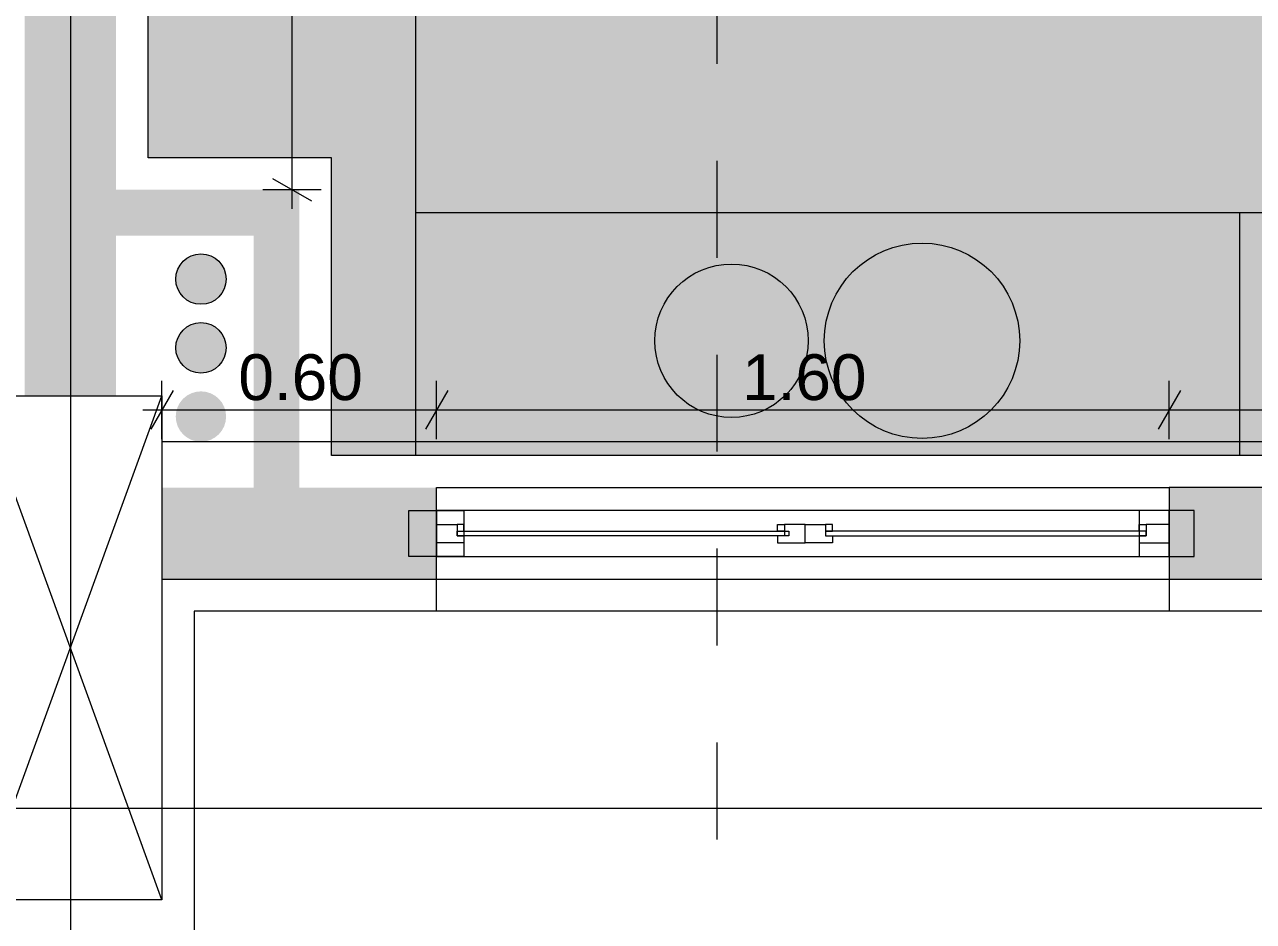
# Model space of a CAD drawing. Header units: millimetres. Extents: x 475616349 to 476941521, y 4620115302 to 4621446928.
# Drawn here: x 476518338 to 476521022, y 4620516158 to 4620518116 of the extents above; entities that cross this region are included whole.
import ezdxf

# ---------------------------------------------------------------- set-up
doc = ezdxf.new("R2010")
doc.units = ezdxf.units.MM
doc.header["$MEASUREMENT"] = 0
doc.linetypes.add('Dashed', pattern=[423.333333, 211.666667, -211.666667])
for name, color, linetype, lineweight in [('2D Drafting - General_Pen_No__1_Pen_No__7', 7, 'Continuous', 0), ('2D Drafting - General_Pen_No__250_Pen_No__7_Pen_No__250', 7, 'Continuous', 0), ('2D Drafting - General_Pen_No__250_Pen_No__7_Pen_No__7', 7, 'Continuous', 0), ('G-Anno-Nplt_Pen_No__151', 151, 'Continuous', 0), ('G-Anno-Nplt_Pen_No__4', 7, 'Continuous', 0), ('kar-panjara_Pen_No__7_Pen_No__7_Pen_No__7', 7, 'Continuous', 0), ('New_0_Pen_No__7', 7, 'Continuous', 0), ('New_2D Drafting - General_Pen_No__2_Pen_No__250', 7, 'Continuous', 0), ('New_reg_nak_Pen_No__7', 7, 'Continuous', 0), ('New_shenobebi_Pen_No__1', 1, 'Continuous', 0), ('New_zoma_Pen_No__4', 7, 'Continuous', 0), ('New_zoma_Pen_No__7', 7, 'Continuous', 0), ('shaxtebi da milebi_Pen_No__1_Pen_No__1_Pen_No__1', 1, 'Continuous', 0), ('shaxtebi da milebi_Pen_No__5_Pen_No__5_Pen_No__5', 5, 'Continuous', 0), ('zoma_Pen_No__142', 142, 'Continuous', 0), ('zoma_Pen_No__5_Pen_No__5', 5, 'Continuous', 0)]:
    doc.layers.add(name, color=color, linetype=linetype, lineweight=lineweight)
doc.layers.add('New_zoma', color=7, linetype='Continuous')
doc.layers.add('zoma', color=7, linetype='Continuous')
doc.layers.add('shaxtebi da milebi_Pen_No__5_Pen_No__5_Pen_No__252', color=7, linetype='Continuous', lineweight=0, true_color=0x666666)
doc.styles.add('GENERATED_STYLE_1', font='arial.ttf')
doc.styles.add('GENERATED_STYLE_2', font='arial.ttf')
doc.dimstyles.new('GENERATED_STYLE__1', dxfattribs={"dimtxt": 200, "dimasz": 64.421331, "dimexe": 0.18, "dimexo": 3, "dimgap": 0.09, "dimtad": 1, "dimtih": 1, "dimtoh": 1, "dimlfac": 0.001, "dimzin": 0, "dimdsep": 46, "dimtxsty": 'GENERATED_STYLE_2', "dimblk": 'ARROWHEAD_2', "dimblk1": 'ARROWHEAD_2', "dimblk2": 'ARROWHEAD_2', "dimcen": 0.09, "dimclrd": 142, "dimclre": 142, "dimclrt": 142, "dimadec": 0, "dimazin": 0, "dimtfac": 1, "dimtdec": 4, "dimtmove": 0, "dimatfit": 3, "dimfxl": 1, "dimtolj": 1, "dimtzin": 0, "dimarcsym": 0})
doc.dimstyles.new('GENERATED_STYLE__18', dxfattribs={"dimtxt": 100, "dimasz": 64.421331, "dimexe": 0.18, "dimexo": 3, "dimgap": 0.09, "dimtad": 1, "dimtih": 1, "dimtoh": 1, "dimlfac": 0.001, "dimzin": 0, "dimdsep": 46, "dimtxsty": 'GENERATED_STYLE_1', "dimblk": 'ARROWHEAD_2', "dimblk1": 'ARROWHEAD_2', "dimblk2": 'ARROWHEAD_2', "dimcen": 0.09, "dimclrd": 7, "dimclre": 7, "dimclrt": 7, "dimadec": 0, "dimazin": 0, "dimtfac": 1, "dimtdec": 4, "dimtmove": 0, "dimatfit": 3, "dimfxl": 1, "dimtolj": 1, "dimtzin": 0, "dimarcsym": 0})
doc.dimstyles.new('GENERATED_STYLE__19', dxfattribs={"dimtxt": 100, "dimasz": 64.421331, "dimexe": 0.18, "dimexo": 3, "dimgap": 0.09, "dimtad": 1, "dimlfac": 0.001, "dimzin": 0, "dimdsep": 46, "dimtxsty": 'GENERATED_STYLE_1', "dimblk": 'ARROWHEAD_2', "dimblk1": 'ARROWHEAD_2', "dimblk2": 'ARROWHEAD_2', "dimcen": 0.09, "dimclrd": 7, "dimclre": 7, "dimclrt": 7, "dimadec": 0, "dimazin": 0, "dimtfac": 1, "dimtdec": 4, "dimtmove": 0, "dimatfit": 3, "dimfxl": 1, "dimtolj": 1, "dimtzin": 0, "dimarcsym": 0})
doc.dimstyles.new('GENERATED_STYLE__47', dxfattribs={"dimtxt": 0.18, "dimasz": 364.8, "dimexe": 0.18, "dimexo": 0.0625, "dimgap": 0.09, "dimtad": 0, "dimtih": 1, "dimtoh": 1, "dimdec": 4, "dimzin": 0, "dimdsep": 46, "dimcen": 0.09, "dimadec": 0, "dimazin": 0, "dimtfac": 1, "dimtdec": 4, "dimtmove": 0, "dimatfit": 3, "dimldrblk": 'ARROWHEAD_11', "dimfxl": 1, "dimtolj": 1, "dimtzin": 0, "dimarcsym": 0})

# ---------------------------------------------------------------- blocks, each defined once
blk = doc.blocks.new('*D1410', base_point=(476577134.1, 4620325125.7))
at = {"layer": 'zoma_Pen_No__142', "color": 142, "linetype": 'Continuous', "lineweight": 0, "transparency": 16777216}
for p, q in [((476518238.4, 4620483681.9), (476518238.4, 4620483809)), ((476518638.4, 4620483681.9), (476518638.4, 4620483809)), ((476518262.8, 4620483787.8), (476518213.9, 4620483703.1)), ((476518662.8, 4620483787.8), (476518613.9, 4620483703.1)), ((476518238.4, 4620483745.5), (476518638.4, 4620483745.5))]:
    blk.add_line(p, q, dxfattribs=at)
blk = doc.blocks.new('ARROWHEAD_2')
at = {"color": 0, "linetype": 'Continuous', "lineweight": 0}
for p, q in [((-0.378, -0.655), (0.378, 0.655)), ((0, 0), (-1, 0))]:
    blk.add_line(p, q, dxfattribs=at)
blk = doc.blocks.new('*D1411', base_point=(476577134.1, 4620325125.7))
at = {"layer": 'zoma_Pen_No__142', "color": 142, "linetype": 'Continuous', "lineweight": 0, "transparency": 16777216}
for p, q in [((476518638.4, 4620483681.9), (476518638.4, 4620483809)), ((476525138.4, 4620483681.9), (476525138.4, 4620483809)), ((476518662.8, 4620483787.8), (476518613.9, 4620483703.1)), ((476525162.8, 4620483787.8), (476525113.9, 4620483703.1)), ((476518638.4, 4620483745.5), (476525138.4, 4620483745.5))]:
    blk.add_line(p, q, dxfattribs=at)
at = {"layer": 'zoma_Pen_No__142', "color": 142, "lineweight": 0, "transparency": 16777216, "char_height": 200, "attachment_point": 7, "style": 'GENERATED_STYLE_2'}
for s, insert in [('\\A1;{\\pql;\\fArial CYR|b0|i0|c204|p34;6.50}', (476521622.3, 4620483785.5)), ('\\A1;{\\pql;\\fArial CYR|b0|i0|c204|p34;0.40}', (476524581.8, 4620483785.5))]:
    blk.add_mtext(s, dxfattribs=dict(at, insert=insert))
blk = doc.blocks.new('*D1939', base_point=(476577134.1, 4620325125.7))
at = {"layer": 'New_zoma_Pen_No__4', "color": 7, "linetype": 'Continuous', "lineweight": 0, "transparency": 16777216}
for p, q in [((476518638.4, 4620517211.6), (476518638.4, 4620517338.8)), ((476519238.1, 4620517211.6), (476519238.1, 4620517338.8)), ((476518662.8, 4620517317.6), (476518613.9, 4620517232.8)), ((476519262.6, 4620517317.6), (476519213.7, 4620517232.8)), ((476518596.9, 4620517275.2), (476518638.4, 4620517275.2)), ((476518638.4, 4620517275.2), (476519238.1, 4620517275.2))]:
    blk.add_line(p, q, dxfattribs=at)
at = {"layer": 'New_zoma_Pen_No__7', "color": 7, "lineweight": 0, "transparency": 16777216, "insert": (476518805.2, 4620517295.2), "char_height": 100, "attachment_point": 7, "style": 'GENERATED_STYLE_1'}
blk.add_mtext('\\A1;{\\pql;\\fArial|b0|i0|c0|p34;0.60}', dxfattribs=at)
blk = doc.blocks.new('*D1940', base_point=(476577134.1, 4620325125.7))
at = {"layer": 'New_zoma_Pen_No__4', "color": 7, "linetype": 'Continuous', "lineweight": 0, "transparency": 16777216}
for p, q in [((476519238.1, 4620517211.6), (476519238.1, 4620517338.8)), ((476520838.2, 4620517211.6), (476520838.2, 4620517338.8)), ((476519262.6, 4620517317.6), (476519213.7, 4620517232.8)), ((476520862.6, 4620517317.6), (476520813.7, 4620517232.8)), ((476519238.1, 4620517275.2), (476520838.2, 4620517275.2))]:
    blk.add_line(p, q, dxfattribs=at)
at = {"layer": 'New_zoma_Pen_No__7', "color": 7, "lineweight": 0, "transparency": 16777216, "insert": (476519905.1, 4620517295.2), "char_height": 100, "attachment_point": 7, "style": 'GENERATED_STYLE_1'}
blk.add_mtext('\\A1;{\\pql;\\fArial|b0|i0|c0|p34;1.60}', dxfattribs=at)
blk = doc.blocks.new('*D1941', base_point=(476577134.1, 4620325125.7))
at = {"layer": 'New_zoma_Pen_No__4', "color": 7, "linetype": 'Continuous', "lineweight": 0, "transparency": 16777216}
for p, q in [((476520838.2, 4620517211.6), (476520838.2, 4620517338.8)), ((476521838.4, 4620517211.6), (476521838.4, 4620517338.8)), ((476520862.6, 4620517317.6), (476520813.7, 4620517232.8)), ((476521813.9, 4620517232.8), (476521862.8, 4620517317.6)), ((476520838.2, 4620517275.2), (476521838.4, 4620517275.2)), ((476521838.4, 4620517275.2), (476521879.8, 4620517275.2))]:
    blk.add_line(p, q, dxfattribs=at)
at = {"layer": 'New_zoma_Pen_No__7', "color": 7, "lineweight": 0, "transparency": 16777216, "insert": (476521205.2, 4620517295.2), "char_height": 100, "attachment_point": 7, "style": 'GENERATED_STYLE_1'}
blk.add_mtext('\\A1;{\\pql;\\fArial|b0|i0|c0|p34;1.00}', dxfattribs=at)
blk = doc.blocks.new('*D1949', base_point=(476577134.1, 4620325125.7))
at = {"layer": 'New_zoma_Pen_No__4', "color": 7, "linetype": 'Continuous', "lineweight": 0, "transparency": 16777216}
for p, q in [((476518964.8, 4620526831.3), (476518880.1, 4620526880.2)), ((476518922.5, 4620526855.7), (476518922.5, 4620526897.2)), ((476518986, 4620526855.7), (476518858.9, 4620526855.7)), ((476518922.5, 4620517755.8), (476518922.5, 4620526855.7)), ((476518880.1, 4620517780.3), (476518964.8, 4620517731.4)), ((476518986, 4620517755.8), (476518858.9, 4620517755.8)), ((476518922.5, 4620517714.4), (476518922.5, 4620517755.8))]:
    blk.add_line(p, q, dxfattribs=at)
at = {"layer": 'New_zoma_Pen_No__7', "color": 7, "lineweight": 0, "transparency": 16777216, "insert": (476518902.5, 4620522172.8), "char_height": 100, "attachment_point": 7, "rotation": 90, "style": 'GENERATED_STYLE_1'}
blk.add_mtext('\\A1;{\\pql;\\fArial|b0|i0|c0|p34;9.10}', dxfattribs=at)
blk = doc.blocks.new('ARROWHEAD_11')
at = {"color": 0, "linetype": 'Continuous', "lineweight": 0}
blk.add_line((0, 0), (-1, 0), dxfattribs=at)
at = {"color": 0, "linetype": 'Continuous', "lineweight": 0, "const_width": 0.25, "flags": 128}
blk.add_lwpolyline([(-0.125, 0, 1), (0.125, 0, 1)], format="xyb", close=True, dxfattribs=at)

msp = doc.modelspace()

# ---------------------------------------------------------------- hatches: boundary and pattern name
at = {"layer": '2D Drafting - General_Pen_No__250_Pen_No__7_Pen_No__7', "linetype": 'Continuous', "lineweight": 0}
for points in [[(476518338.366, 4620523105.72), (476518338.366, 4620517305.72), (476518538.366, 4620517305.72), (476518538.366, 4620523105.72)], [(476518938.366, 4620517755.85), (476518938.366, 4620517105.72), (476518838.366, 4620517105.72), (476518838.366, 4620517655.662), (476518538.366, 4620517655.662), (476518538.366, 4620517755.85)], [(476519238.149, 4620517105.72), (476519238.149, 4620516905.72), (476518638.366, 4620516905.72), (476518638.366, 4620517105.72)], [(476520838.151, 4620517105.72), (476520838.151, 4620516905.661), (476521838.366, 4620516905.661), (476521838.366, 4620517105.72)]]:
    msp.add_hatch(color=7, dxfattribs=at).paths.add_polyline_path(points)
at = {"layer": 'G-Anno-Nplt_Pen_No__151', "linetype": 'Continuous', "lineweight": 0, "true_color": 0x1f2f3f}
msp.add_hatch(color=169, dxfattribs=at).paths.add_polyline_path([(476525268.366, 4620533435.72), (476525268.366, 4620527075.72), (476525068.366, 4620527075.72), (476525068.366, 4620526775.72), (476524768.366, 4620526775.72), (476524768.366, 4620525914.702), (476525168.366, 4620525914.702), (476525168.366, 4620523575.72), (476525068.366, 4620523575.72), (476525068.366, 4620523035.72), (476525168.366, 4620523035.72), (476525168.366, 4620519575.72), (476521768.366, 4620519575.72), (476521768.366, 4620517175.72), (476519008.366, 4620517175.72), (476519008.366, 4620517825.85), (476518608.366, 4620517825.85), (476518608.366, 4620523035.72), (476518708.366, 4620523035.72), (476518708.366, 4620523575.72), (476518608.366, 4620523575.72), (476518608.366, 4620524863.012), (476518538.366, 4620524863.012), (476518538.366, 4620526605.72), (476518638.366, 4620526605.72), (476518638.366, 4620526855.72), (476518938.366, 4620526855.72), (476518938.366, 4620527876.738), (476518538.366, 4620527876.738), (476518538.366, 4620528478.99), (476518608.366, 4620528478.99), (476518608.366, 4620532535.723), (476522108.366, 4620532535.723), (476522108.366, 4620533635.72), (476525068.366, 4620533635.72), (476525068.366, 4620533435.72)])
at = {"layer": 'shaxtebi da milebi_Pen_No__1_Pen_No__1_Pen_No__1', "linetype": 'Continuous', "lineweight": 0}
msp.add_hatch(color=1, dxfattribs=at).paths.add_polyline_path([(476518723.489, 4620517315.662, -1), (476518723.489, 4620517205.662, -1)])
at = {"layer": 'shaxtebi da milebi_Pen_No__5_Pen_No__5_Pen_No__252', "linetype": 'Continuous', "lineweight": 0, "true_color": 0x666666}
msp.add_hatch(color=251, dxfattribs=at).paths.add_polyline_path([(476518723.489, 4620517615.662, -1), (476518723.489, 4620517505.662, -1)])
at = {"layer": 'shaxtebi da milebi_Pen_No__5_Pen_No__5_Pen_No__5', "linetype": 'Continuous', "lineweight": 0}
msp.add_hatch(color=5, dxfattribs=at).paths.add_polyline_path([(476518723.489, 4620517465.662, -1), (476518723.489, 4620517355.662, -1)])

# ---------------------------------------------------------------- linework, layer by layer
at = {"layer": '2D Drafting - General_Pen_No__1_Pen_No__7', "color": 7, "linetype": 'Continuous', "lineweight": 0}
for p, q in [((476518238.366, 4620516205.72), (476518638.366, 4620517305.72)), ((476518638.366, 4620516205.72), (476518238.366, 4620517305.72))]:
    msp.add_line(p, q, dxfattribs=at)
at = {"layer": '2D Drafting - General_Pen_No__1_Pen_No__7', "color": 7, "linetype": 'Continuous', "lineweight": 0, "flags": 128}
for points in [[(476518638.366, 4620516205.72), (476518238.366, 4620516205.72), (476518238.366, 4620517305.72), (476518638.366, 4620517305.72)], [(476518638.366, 4620516905.72), (476525138.366, 4620516905.72), (476525138.366, 4620517205.72), (476518638.366, 4620517205.72)]]:
    msp.add_lwpolyline(points, close=True, dxfattribs=at)
at = {"layer": '2D Drafting - General_Pen_No__250_Pen_No__7_Pen_No__250', "color": 7, "linetype": 'Continuous', "lineweight": 0, "flags": 128}
msp.add_lwpolyline([(476520838.151, 4620517105.72), (476520838.151, 4620516905.661), (476521838.366, 4620516905.661), (476521838.366, 4620517105.72)], close=True, dxfattribs=at)
at = {"layer": 'G-Anno-Nplt_Pen_No__4', "color": 7, "linetype": 'Continuous', "lineweight": 0, "flags": 128}
msp.add_lwpolyline([(476525168.366, 4620523035.72), (476525168.366, 4620519575.72), (476521768.366, 4620519575.72), (476521768.366, 4620517175.72), (476519008.366, 4620517175.72), (476519008.366, 4620517825.85), (476518608.366, 4620517825.85), (476518608.366, 4620523035.72)], dxfattribs=at)
at = {"layer": 'kar-panjara_Pen_No__7_Pen_No__7_Pen_No__7', "color": 7, "linetype": 'Continuous', "lineweight": 0, "flags": 128}
for points in [[(476519297.824, 4620516955.295), (476519177.824, 4620516955.295), (476519177.824, 4620517055.295), (476519297.824, 4620517055.295)], [(476520838.151, 4620517055.294), (476519238.149, 4620517055.239), (476519238.149, 4620516955.294), (476520838.151, 4620516955.349)], [(476520772.721, 4620516955.295), (476520892.721, 4620516955.295), (476520892.721, 4620517055.295), (476520772.721, 4620517055.295)], [(476519238.149, 4620517025.179), (476519283.149, 4620517025.179), (476519283.149, 4620517010.179), (476519283.149, 4620517000.179), (476519297.824, 4620517000.179), (476519297.824, 4620516985.179), (476519238.149, 4620516985.179)], [(476519297.824, 4620517025.179), (476519283.149, 4620517025.179), (476519283.149, 4620517010.179), (476519297.824, 4620517010.179)], [(476519283.149, 4620517010.179), (476520006.989, 4620517010.179), (476520006.989, 4620517000.179), (476519283.149, 4620517000.179)], [(476520042.721, 4620517025.179), (476519997.721, 4620517025.179), (476519997.721, 4620517010.179), (476519997.721, 4620517000.179), (476519982.721, 4620517000.179), (476519982.721, 4620516985.179), (476520042.721, 4620516985.179)], [(476519982.721, 4620517025.179), (476519997.721, 4620517025.179), (476519997.721, 4620517010.179), (476519982.721, 4620517010.179)], [(476520042.721, 4620517025.179), (476520087.721, 4620517025.179), (476520087.721, 4620517010.179), (476520087.721, 4620517000.179), (476520102.721, 4620517000.179), (476520102.721, 4620516985.179), (476520042.721, 4620516985.179)], [(476520102.721, 4620517025.179), (476520087.721, 4620517025.179), (476520087.721, 4620517010.179), (476520102.721, 4620517010.179)], [(476520787.721, 4620517010.179), (476520087.721, 4620517010.179), (476520087.721, 4620517000.179), (476520787.721, 4620517000.179)], [(476520838.151, 4620517025.179), (476520787.721, 4620517025.179), (476520787.721, 4620517010.179), (476520787.721, 4620517000.179), (476520772.721, 4620517000.179), (476520772.721, 4620516985.179), (476520838.151, 4620516985.179)], [(476520772.721, 4620517025.179), (476520787.721, 4620517025.179), (476520787.721, 4620517010.179), (476520772.721, 4620517010.179)]]:
    msp.add_lwpolyline(points, close=True, dxfattribs=at)
at = {"layer": 'New_0_Pen_No__7', "color": 7, "linetype": 'Continuous', "lineweight": 0}
for points in [[(476519192.836, 4620517175.72), (476519192.836, 4620519248.856)], [(476519292.836, 4620517705.72), (476519192.836, 4620517705.72)], [(476521615.582, 4620517175.72), (476521615.582, 4620517705.72), (476519292.836, 4620517705.72)], [(476520992.421, 4620517175.72), (476520992.421, 4620517705.72)]]:
    msp.add_lwpolyline(points, dxfattribs=at)
for centre, radius in [((476520298.171, 4620517426.116), 213.353), ((476519882.165, 4620517426.116), 167.489)]:
    msp.add_circle(centre, radius, dxfattribs=at)
at = {"layer": 'New_reg_nak_Pen_No__7', "color": 7, "linetype": 'Continuous', "lineweight": 0, "flags": 128}
msp.add_lwpolyline([(476520838.151, 4620517105.72), (476520838.151, 4620516835.72), (476519238.149, 4620516835.72), (476519238.149, 4620517105.72)], close=True, dxfattribs=at)
msp.add_lwpolyline([(476522038.366, 4620516905.72), (476522038.366, 4620516835.72), (476518708.366, 4620516835.72), (476518708.366, 4620516135.72), (476514838.366, 4620516135.72), (476514838.366, 4620516205.72)], dxfattribs=at)
at = {"layer": 'New_shenobebi_Pen_No__1', "color": 1, "linetype": 'Dashed', "lineweight": 0}
msp.add_lwpolyline([(476519850.626, 4620513374.09), (476519850.626, 4620538202.956)], dxfattribs=at)
at = {"layer": 'shaxtebi da milebi_Pen_No__5_Pen_No__5_Pen_No__252', "color": 251, "linetype": 'Continuous', "lineweight": 0, "true_color": 0x666666, "flags": 128}
msp.add_lwpolyline([(476518723.489, 4620517615.662, -1), (476518723.489, 4620517505.662, -1)], format="xyb", close=True, dxfattribs=at)
at = {"layer": 'shaxtebi da milebi_Pen_No__5_Pen_No__5_Pen_No__5', "color": 5, "linetype": 'Continuous', "lineweight": 0, "flags": 128}
msp.add_lwpolyline([(476518723.489, 4620517465.662, -1), (476518723.489, 4620517355.662, -1)], format="xyb", close=True, dxfattribs=at)
at = {"layer": 'zoma_Pen_No__5_Pen_No__5', "color": 5, "linetype": 'Continuous', "lineweight": 0}
for p, q in [((476518438.366, 4620537415.317), (476518438.366, 4620512704.511)), ((476493657.815, 4620516405.72), (476543544.196, 4620516405.72)), ((476493657.815, 4620516405.72), (476543544.196, 4620516405.72))]:
    msp.add_line(p, q, dxfattribs=at)

# ---------------------------------------------------------------- dimensions: what is measured, and where the dimension line sits
at = {"layer": 'New_zoma', "color": 7, "linetype": 'Continuous', "lineweight": 0}
dim = msp.add_linear_dim(base=(476518922.463, 4620526855.72), p1=(476518538.366, 4620517755.85), p2=(476518938.366, 4620526855.72), angle=90, dimstyle='GENERATED_STYLE__19', dxfattribs=at)
dim.commit()
dim.dimension.update_dxf_attribs({"geometry": '*D1949', "text_midpoint": (476518852.463, 4620522302.638), "dimtype": 160, "text_rotation": 90})
for base, p1, p2, picture, middle in [((476519238.149, 4620517275.21), (476518638.366, 4620517105.72), (476519238.149, 4620517105.72), '*D1939', (476518935.111, 4620517345.21)), ((476520838.151, 4620517275.21), (476519238.149, 4620517105.72), (476520838.151, 4620517105.72), '*D1940', (476520035.003, 4620517345.21)), ((476521838.366, 4620517275.21), (476520838.151, 4620517105.72), (476521838.366, 4620517105.72), '*D1941', (476521335.112, 4620517345.21))]:
    dim = msp.add_linear_dim(base=base, p1=p1, p2=p2, dimstyle='GENERATED_STYLE__18', dxfattribs=at)
    dim.commit()
    dim.dimension.update_dxf_attribs({"geometry": picture, "text_midpoint": middle, "dimtype": 160})
at = {"layer": 'zoma', "color": 142, "linetype": 'Continuous', "lineweight": 0}
for base, p1, p2, picture, middle in [((476518638.366, 4620483745.453), (476518238.366, 4620516851.645), (476518638.366, 4620516851.645), '*D1410', (476517941.518, 4620483885.453)), ((476525138.366, 4620483745.453), (476518638.366, 4620516851.645), (476525138.366, 4620516851.645), '*D1411', (476521882.073, 4620483885.453))]:
    dim = msp.add_linear_dim(base=base, p1=p1, p2=p2, dimstyle='GENERATED_STYLE__1', dxfattribs=at)
    dim.commit()
    dim.dimension.update_dxf_attribs({"geometry": picture, "text_midpoint": middle, "dimtype": 160})

# ---------------------------------------------------------------- leaders
at = {"layer": 'New_2D Drafting - General_Pen_No__2_Pen_No__250', "color": 7, "linetype": 'Continuous', "lineweight": 0, "annotation_type": 0, "has_hookline": 1, "hookline_direction": 0, "text_width": 1933.333}
msp.add_leader([(476515776.95, 4620518540.511), (476515776.95, 4620511082.376), (476516876.86, 4620511082.376)], dimstyle='GENERATED_STYLE__47', dxfattribs=at)

doc.saveas('drawing.dxf')
